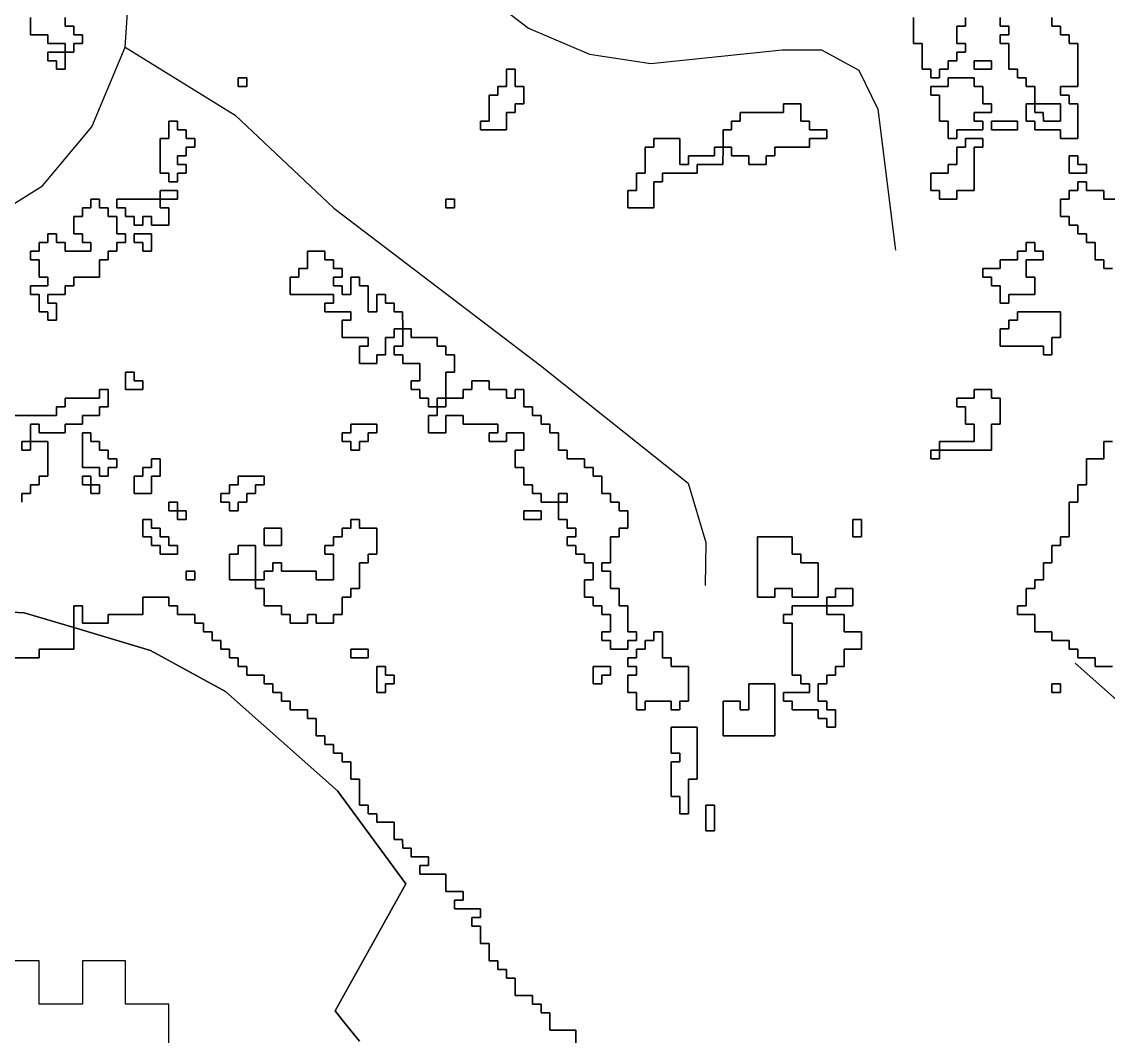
# Model space of a CAD drawing. Header units: metres. Extents: x 553506 to 563855, y 142925 to 150243.
# Drawn here: x 557438 to 557689, y 147642.6 to 147877 of the extents above; entities that cross this region are included whole.
import ezdxf

# ---------------------------------------------------------------- set-up
doc = ezdxf.new("R2010")
doc.units = ezdxf.units.M
for name, color, linetype in [('C-FLOOD_ZONE_3', 150, 'Continuous'), ('C-ROADS', 33, 'Continuous'), ('C-WATERWAYS', 5, 'Continuous')]:
    doc.layers.add(name, color=color, linetype=linetype)

msp = doc.modelspace()

# ---------------------------------------------------------------- linework, layer by layer
at = {"layer": 'C-FLOOD_ZONE_3'}
for points in [[(557440.0006, 147878.0006), (557440.001, 147876), (557440.001, 147874.001), (557444.0006, 147874.0006), (557444.001, 147872.001), (557448.0006, 147872.0006), (557448, 147870), (557449.999, 147870.001), (557449.9994, 147872.0006), (557451.999, 147872.001), (557451.999, 147872.001), (557451.999, 147873.999), (557449.9994, 147873.9994), (557449.999, 147875.999), (557447.9994, 147875.9994), (557447.999, 147877.999)], [(557447.999, 147877.999), (557447.9994, 147875.9994), (557449.999, 147875.999), (557449.9994, 147873.9994), (557451.999, 147873.999), (557451.999, 147872.001), (557449.9994, 147872.0006), (557449.999, 147870.001), (557448, 147870), (557448.0006, 147872.0006), (557444.001, 147872.001), (557444.0006, 147874.0006), (557440.001, 147874.001), (557440.001, 147876), (557440.0006, 147878.0006)], [(557644.0006, 147878.0006), (557644.001, 147876), (557644.001, 147872.001), (557646.0006, 147872.0006), (557646.001, 147870), (557646.001, 147866.001), (557648.0006, 147866.0006), (557648.001, 147864.001), (557649.999, 147864.001), (557649.9994, 147866.0006), (557651.999, 147866.001), (557651.9994, 147868.0006), (557653.999, 147868.001), (557653.9994, 147870.0006), (557655.999, 147870.001), (557655.999, 147871.999), (557653.9994, 147871.9994), (557653.9994, 147876.0006), (557655.999, 147876.001), (557655.999, 147877.999)], [(557655.999, 147877.999), (557655.999, 147876.001), (557653.9994, 147876.0006), (557653.9994, 147871.9994), (557655.999, 147871.999), (557655.999, 147871.999), (557655.999, 147870.001), (557653.9994, 147870.0006), (557653.999, 147868.001), (557651.9994, 147868.0006), (557651.999, 147866.001), (557649.9994, 147866.0006), (557649.999, 147864.001), (557648.001, 147864.001), (557648.0006, 147866.0006), (557646.001, 147866.001), (557646.001, 147870), (557646.0006, 147872.0006), (557644.001, 147872.001), (557644.001, 147876), (557644.0006, 147878.0006)], [(557664.0006, 147878.0006), (557664.001, 147876.001), (557666.0006, 147876.0006), (557666.0006, 147873.9994), (557664.001, 147873.999), (557664.001, 147872.001), (557666.0006, 147872.0006), (557666.001, 147866.001), (557668.0006, 147866.0006), (557668.001, 147864.001), (557670.0006, 147864.0006), (557670.001, 147862.001), (557672.0006, 147862.0006), (557672, 147858), (557670.001, 147857.999), (557670.001, 147854.001), (557672.0006, 147854.0006), (557672.001, 147852.001), (557678.0006, 147852.0006), (557678.001, 147850.001), (557681.999, 147850.001), (557681.999, 147857.999), (557679.9994, 147857.9994), (557679.999, 147859.999), (557677.9994, 147859.9994), (557677.9994, 147862.0006), (557681.999, 147862.001), (557681.999, 147871.999), (557679.9994, 147871.9994), (557679.999, 147873.999), (557677.9994, 147873.9994), (557677.999, 147875.999), (557675.9994, 147875.9994), (557675.999, 147877.999)], [(557675.999, 147877.999), (557675.9994, 147875.9994), (557677.999, 147875.999), (557677.9994, 147873.9994), (557679.999, 147873.999), (557679.9994, 147871.9994), (557681.999, 147871.999), (557681.999, 147862.001), (557677.9994, 147862.0006), (557677.9994, 147859.9994), (557679.999, 147859.999), (557679.9994, 147857.9994), (557681.999, 147857.999), (557681.999, 147850.001), (557678.001, 147850.001), (557678.0006, 147852.0006), (557672.001, 147852.001), (557672.0006, 147854.0006), (557672.0006, 147854.0006), (557670.001, 147854.001), (557670.001, 147857.999), (557672, 147858), (557672.0006, 147862.0006), (557670.001, 147862.001), (557670.0006, 147864.0006), (557668.001, 147864.001), (557668.0006, 147866.0006), (557666.001, 147866.001), (557666.0006, 147872.0006), (557664.001, 147872.001), (557664.001, 147873.999), (557666.0006, 147873.9994), (557666.0006, 147876.0006), (557664.001, 147876.001), (557664.0006, 147878.0006)], [(557694.0006, 147835.9994), (557687.9994, 147835.9994), (557687.999, 147837.999), (557683.9994, 147837.9994), (557683.999, 147839.999), (557682.001, 147839.999), (557682.0006, 147837.9994), (557680.001, 147837.999), (557680.0006, 147835.9994), (557678.001, 147835.999), (557678.001, 147832.001), (557680.0006, 147832.0006), (557680.001, 147830.001), (557682.0006, 147830.0006), (557682.001, 147828.001), (557684.0006, 147828.0006), (557684.001, 147826.001), (557686.0006, 147826.0006), (557686.001, 147822.001), (557688.0006, 147822.0006), (557688.001, 147820.001), (557690.0006, 147820.0006)], [(557690.0006, 147820.0006), (557688.001, 147820.001), (557688.0006, 147822.0006), (557686.001, 147822.001), (557686.0006, 147826.0006), (557684.001, 147826.001), (557684.0006, 147828.0006), (557682.001, 147828.001), (557682.0006, 147830.0006), (557680.001, 147830.001), (557680.0006, 147832.0006), (557678.001, 147832.001), (557678.001, 147835.999), (557680.0006, 147835.9994), (557680.001, 147837.999), (557682.0006, 147837.9994), (557682.001, 147839.999), (557683.999, 147839.999), (557683.9994, 147837.9994), (557687.999, 147837.999), (557687.9994, 147835.9994), (557694.0006, 147835.9994)], [(557437.999, 147766.001), (557437.9994, 147768.0006), (557439.999, 147768.001), (557439.9994, 147770.0006), (557441.999, 147770.001), (557441.9994, 147772.0006), (557443.999, 147772.001), (557443.999, 147779.999), (557442, 147779.999), (557440, 147780), (557439.999, 147782), (557439.9994, 147784.0006), (557442.0006, 147784.0006), (557442.001, 147782.001), (557447.999, 147782.001), (557447.9994, 147784.0006), (557451.999, 147784.001), (557451.9994, 147786.0006), (557455.999, 147786.001), (557455.9994, 147788.0006), (557457.999, 147788.001), (557457.999, 147791.999), (557456.001, 147791.999), (557456.0006, 147789.9994), (557452, 147789.999), (557448.001, 147789.999), (557448.0006, 147787.9994), (557446.001, 147787.999), (557446.0006, 147785.9994), (557442, 147785.999), (557436, 147785.999)], [(557436, 147785.999), (557442, 147785.999), (557446.0006, 147785.9994), (557446.001, 147787.999), (557448.0006, 147787.9994), (557448.001, 147789.999), (557452, 147789.999), (557456.0006, 147789.9994), (557456.001, 147791.999), (557457.999, 147791.999), (557457.999, 147788.001), (557455.9994, 147788.0006), (557455.999, 147786.001), (557451.9994, 147786.0006), (557451.999, 147784.001), (557447.9994, 147784.0006), (557447.999, 147782.001), (557442.001, 147782.001), (557442.0006, 147784.0006), (557439.9994, 147784.0006), (557439.999, 147782), (557440, 147780), (557442, 147779.999), (557443.999, 147779.999), (557443.999, 147772.001), (557441.9994, 147772.0006), (557441.999, 147770.001), (557439.9994, 147770.0006), (557439.999, 147768.001), (557437.9994, 147768.0006), (557437.999, 147766.001)], [(557690, 147779.999), (557688.001, 147779.999), (557688.0006, 147775.9994), (557684.001, 147775.999), (557684.0006, 147769.9994), (557682.001, 147769.999), (557682.0006, 147765.9994), (557680.001, 147765.999), (557680.001, 147764), (557680.001, 147762), (557680.0006, 147757.9994), (557678.001, 147757.999), (557678.0006, 147755.9994), (557676.001, 147755.999), (557676.001, 147754), (557676.0006, 147751.9994), (557674.001, 147751.999), (557674.001, 147750), (557674.0006, 147747.9994), (557672.001, 147747.999), (557672.0006, 147745.9994), (557670.001, 147745.999), (557670.0006, 147741.9994), (557668.001, 147741.999), (557668.001, 147740.001), (557670, 147740.001), (557672.0006, 147740.0006), (557672.001, 147738), (557672.001, 147736.001), (557674, 147736.001), (557676.0006, 147736.0006), (557676.001, 147734.001), (557680.0006, 147734.0006), (557680.001, 147732.001), (557682.0006, 147732.0006), (557682.001, 147730.001), (557686.0006, 147730.0006), (557686.001, 147728.001), (557688, 147728.001), (557690.0006, 147728.0006)], [(557690.0006, 147728.0006), (557688, 147728.001), (557686.001, 147728.001), (557686.0006, 147730.0006), (557682.001, 147730.001), (557682.0006, 147732.0006), (557680.001, 147732.001), (557680.0006, 147734.0006), (557676.001, 147734.001), (557676.0006, 147736.0006), (557674, 147736.001), (557672.001, 147736.001), (557672.001, 147738), (557672.0006, 147740.0006), (557670, 147740.001), (557668.001, 147740.001), (557668.001, 147741.999), (557670.0006, 147741.9994), (557670.001, 147745.999), (557672.0006, 147745.9994), (557672.001, 147747.999), (557674.0006, 147747.9994), (557674.001, 147750), (557674.001, 147751.999), (557676.0006, 147751.9994), (557676.001, 147754), (557676.001, 147755.999), (557678.0006, 147755.9994), (557678.001, 147757.999), (557680.0006, 147757.9994), (557680.001, 147762), (557680.001, 147764), (557680.001, 147765.999), (557682.0006, 147765.9994), (557682.001, 147769.999), (557684.0006, 147769.9994), (557684.001, 147775.999), (557688.0006, 147775.9994), (557688.001, 147779.999), (557690, 147779.999)], [(557565.9994, 147639.9994), (557565.999, 147643.999), (557559.9994, 147643.9994), (557559.999, 147647.999), (557557.9994, 147647.9994), (557557.999, 147649.999), (557555.9994, 147649.9994), (557555.999, 147651.999), (557551.9994, 147651.9994), (557551.999, 147655.999), (557549.9994, 147655.9994), (557549.999, 147657.999), (557547.9994, 147657.9994), (557547.999, 147659.999), (557545.9994, 147659.9994), (557545.999, 147663.999), (557543.9994, 147663.9994), (557543.999, 147667.999), (557541.9994, 147667.9994), (557541.9994, 147670.0006), (557543.999, 147670.001), (557543.999, 147671.999), (557537.9994, 147671.9994), (557537.9994, 147674.0006), (557539.999, 147674.001), (557539.999, 147675.999), (557535.9994, 147675.9994), (557535.999, 147679.999), (557529.9994, 147679.9994), (557529.9994, 147682.0006), (557531.999, 147682.001), (557531.999, 147683.999), (557527.9994, 147683.9994), (557527.999, 147685.999), (557525.9994, 147685.9994), (557525.999, 147687.999), (557523.9994, 147687.9994), (557523.999, 147691.999), (557519.9994, 147691.9994), (557519.999, 147693.999), (557517.9994, 147693.9994), (557517.999, 147695.999), (557515.9994, 147695.9994), (557515.999, 147701.999), (557513.9994, 147701.9994), (557513.999, 147705.999), (557511.9994, 147705.9994), (557511.999, 147707.999), (557509.9994, 147707.9994), (557509.999, 147709.999), (557507.9994, 147709.9994), (557507.999, 147711.999), (557505.9994, 147711.9994), (557505.999, 147715.999), (557503.9994, 147715.9994), (557503.999, 147717.999), (557499.9994, 147717.9994), (557499.999, 147719.999), (557497.9994, 147719.9994), (557497.999, 147721.999), (557495.9994, 147721.9994), (557495.999, 147723.999), (557493.9994, 147723.9994), (557493.999, 147725.999), (557489.9994, 147725.9994), (557489.999, 147727.999), (557487.9994, 147727.9994), (557487.999, 147729.999), (557485.9994, 147729.9994), (557485.999, 147731.999), (557483.9994, 147731.9994), (557483.999, 147733.999), (557481.9994, 147733.9994), (557481.999, 147735.999), (557479.9994, 147735.9994), (557479.999, 147737.999), (557477.9994, 147737.9994), (557477.999, 147739.999), (557473.9994, 147739.9994), (557473.999, 147741.999), (557471.9994, 147741.9994), (557471.999, 147743.999), (557466.001, 147743.999), (557466.0006, 147739.9994), (557458.001, 147739.999), (557458.0006, 147737.9994), (557451.9994, 147737.9994), (557451.999, 147741.999), (557450.001, 147741.999), (557450.001, 147737.0267), (557438.59, 147740.43), (557427.999, 147740.9541)], [(557516, 147641.3978), (557513.9183, 147644), (557512, 147646.3978), (557510.3807, 147648.4219), (557512, 147651.3324), (557513.4842, 147654), (557515.7097, 147658), (557526.7105, 147677.7725), (557510.98, 147699.26), (557485.04, 147722.24), (557467.76, 147731.73), (557450.001, 147737.0267), (557450.001, 147741.999), (557451.999, 147741.999), (557451.9994, 147737.9994), (557458.0006, 147737.9994), (557458.001, 147739.999), (557466.0006, 147739.9994), (557466.001, 147743.999), (557471.999, 147743.999), (557471.9994, 147741.9994), (557473.999, 147741.999), (557473.9994, 147739.9994), (557477.999, 147739.999), (557477.9994, 147737.9994), (557479.999, 147737.999), (557479.9994, 147735.9994), (557481.999, 147735.999), (557481.9994, 147733.9994), (557483.999, 147733.999), (557483.9994, 147731.9994), (557485.999, 147731.999), (557485.9994, 147729.9994), (557487.999, 147729.999), (557487.9994, 147727.9994), (557489.999, 147727.999), (557489.9994, 147725.9994), (557493.999, 147725.999), (557493.9994, 147723.9994), (557495.999, 147723.999), (557495.9994, 147721.9994), (557497.999, 147721.999), (557497.9994, 147719.9994), (557499.999, 147719.999), (557499.9994, 147717.9994), (557503.999, 147717.999), (557503.9994, 147715.9994), (557505.999, 147715.999), (557505.9994, 147711.9994), (557507.999, 147711.999), (557507.9994, 147709.9994), (557509.999, 147709.999), (557509.9994, 147707.9994), (557511.999, 147707.999), (557511.9994, 147705.9994), (557513.999, 147705.999), (557513.9994, 147701.9994), (557515.999, 147701.999), (557515.9994, 147695.9994), (557517.999, 147695.999), (557517.9994, 147693.9994), (557519.999, 147693.999), (557519.9994, 147691.9994), (557523.999, 147691.999), (557523.9994, 147687.9994), (557525.999, 147687.999), (557525.9994, 147685.9994), (557527.999, 147685.999), (557527.9994, 147683.9994), (557531.999, 147683.999), (557531.999, 147682.001), (557529.9994, 147682.0006), (557529.9994, 147679.9994), (557535.999, 147679.999), (557535.9994, 147675.9994), (557539.999, 147675.999), (557539.999, 147674.001), (557537.9994, 147674.0006), (557537.9994, 147671.9994), (557543.999, 147671.999), (557543.999, 147670.001), (557541.9994, 147670.0006), (557541.9994, 147667.9994), (557543.999, 147667.999), (557543.9994, 147663.9994), (557545.999, 147663.999), (557545.9994, 147659.9994), (557547.999, 147659.999), (557547.9994, 147657.9994), (557549.999, 147657.999), (557549.9994, 147655.9994), (557551.999, 147655.999), (557551.9994, 147651.9994), (557555.999, 147651.999), (557555.9994, 147649.9994), (557557.999, 147649.999), (557557.9994, 147647.9994), (557559.999, 147647.999), (557559.9994, 147643.9994), (557565.999, 147643.999), (557565.9994, 147639.9994)], [(557431.9994, 147729.9994), (557442.0006, 147729.9994), (557442.001, 147731.999), (557450.0006, 147731.9994), (557450.001, 147737.0267), (557467.76, 147731.73), (557485.04, 147722.24), (557510.98, 147699.26), (557526.7105, 147677.7725), (557515.7097, 147658), (557513.4842, 147654), (557512, 147651.3324), (557510.3807, 147648.4219), (557512, 147646.3978), (557513.9183, 147644), (557516, 147641.3978)], [(557472, 147630), (557472, 147650), (557462, 147650), (557462, 147660), (557452, 147660), (557452, 147650), (557442, 147650), (557442, 147660), (557432, 147660)]]:
    msp.add_lwpolyline(points, dxfattribs=at)
for points in [[(557444.001, 147869.999), (557444.001, 147868.001), (557446.0006, 147868.0006), (557446.001, 147866.001), (557447.999, 147866.001), (557448, 147870), (557444.001, 147869.999)], [(557444.001, 147869.999), (557448, 147870), (557447.999, 147866.001), (557446.001, 147866.001), (557446.0006, 147868.0006), (557444.001, 147868.001), (557444.001, 147869.999)], [(557658.001, 147867.999), (557658.001, 147866.001), (557660, 147866.001), (557661.999, 147866.001), (557661.999, 147867.999), (557658.001, 147867.999)], [(557661.999, 147867.999), (557661.999, 147866.001), (557660, 147866.001), (557658.001, 147866.001), (557658.001, 147867.999), (557661.999, 147867.999)], [(557551.9994, 147858.0006), (557553.999, 147858.001), (557553.999, 147860), (557553.999, 147861.999), (557551.9994, 147861.9994), (557551.999, 147865.999), (557550.001, 147865.999), (557550.001, 147864), (557550.0006, 147861.9994), (557548.001, 147861.999), (557548.0006, 147859.9994), (557546.001, 147859.999), (557546.001, 147856), (557546.0006, 147853.9994), (557544.001, 147853.999), (557544.001, 147852.001), (557549.999, 147852.001), (557549.9994, 147856.0006), (557551.999, 147856.001), (557551.9994, 147858.0006)], [(557550.001, 147865.999), (557551.999, 147865.999), (557551.9994, 147861.9994), (557553.999, 147861.999), (557553.999, 147860), (557553.999, 147858.001), (557551.9994, 147858.0006), (557551.999, 147856.001), (557549.9994, 147856.0006), (557549.999, 147852.001), (557544.001, 147852.001), (557544.001, 147853.999), (557546.0006, 147853.9994), (557546.001, 147856), (557546.001, 147859.999), (557548.0006, 147859.9994), (557548.001, 147861.999), (557550.0006, 147861.9994), (557550.001, 147864), (557550.001, 147865.999)], [(557488.001, 147862.001), (557489.999, 147862.001), (557489.999, 147863.999), (557488.001, 147863.999), (557488.001, 147862.001)], [(557488.001, 147862.001), (557488.001, 147863.999), (557489.999, 147863.999), (557489.999, 147862.001), (557488.001, 147862.001)], [(557652.0006, 147854.0006), (557652.001, 147850.001), (557653.999, 147850.001), (557653.9994, 147852.0006), (557659.999, 147852.001), (557659.999, 147853.999), (557657.9994, 147853.9994), (557657.9994, 147856.0006), (557661.999, 147856.001), (557661.999, 147857.999), (557659.9994, 147857.9994), (557659.999, 147861.999), (557657.9994, 147861.9994), (557657.999, 147863.999), (557652.001, 147863.999), (557652.0006, 147861.9994), (557648.001, 147861.999), (557648.001, 147860.001), (557650.0006, 147860.0006), (557650.001, 147854.001), (557652.0006, 147854.0006)], [(557659.999, 147852.001), (557653.9994, 147852.0006), (557653.999, 147850.001), (557652.001, 147850.001), (557652.0006, 147854.0006), (557650.001, 147854.001), (557650.0006, 147860.0006), (557648.001, 147860.001), (557648.001, 147861.999), (557652.0006, 147861.9994), (557652.001, 147863.999), (557657.999, 147863.999), (557657.9994, 147861.9994), (557659.999, 147861.999), (557659.9994, 147857.9994), (557661.999, 147857.999), (557661.999, 147856.001), (557657.9994, 147856.0006), (557657.9994, 147853.9994), (557659.999, 147853.999), (557659.999, 147852.001)], [(557606.0006, 147846.0006), (557606.001, 147844.001), (557609.999, 147844.001), (557609.9994, 147846.0006), (557611.999, 147846.001), (557611.9994, 147848.0006), (557619.999, 147848.001), (557619.9994, 147850.0006), (557623.999, 147850.001), (557623.999, 147851.999), (557619.9994, 147851.9994), (557619.999, 147853.999), (557617.9994, 147853.9994), (557617.999, 147857.999), (557614.001, 147857.999), (557614.0006, 147855.9994), (557610, 147855.999), (557604.001, 147855.999), (557604.0006, 147853.9994), (557602.001, 147853.999), (557602.0006, 147851.9994), (557600.001, 147851.999), (557600.001, 147850), (557600, 147848), (557602.0006, 147848.0006), (557602.001, 147846.001), (557606.0006, 147846.0006)], [(557610, 147855.999), (557614.0006, 147855.9994), (557614.001, 147857.999), (557617.999, 147857.999), (557617.9994, 147853.9994), (557619.999, 147853.999), (557619.9994, 147851.9994), (557623.999, 147851.999), (557623.999, 147850.001), (557619.9994, 147850.0006), (557619.999, 147848.001), (557611.9994, 147848.0006), (557611.999, 147846.001), (557609.9994, 147846.0006), (557609.999, 147844.001), (557606.001, 147844.001), (557606.0006, 147846.0006), (557602.001, 147846.001), (557602.0006, 147848.0006), (557600, 147848), (557600.001, 147850), (557600.001, 147851.999), (557602.0006, 147851.9994), (557602.001, 147853.999), (557604.0006, 147853.9994), (557604.001, 147855.999), (557610, 147855.999)], [(557673.999, 147855.999), (557671.9994, 147855.9994), (557672, 147858), (557678.0006, 147858.0006), (557678.0006, 147853.9994), (557673.9994, 147853.9994), (557673.999, 147855.999)], [(557671.9994, 147855.9994), (557673.999, 147855.999), (557673.9994, 147853.9994), (557678.0006, 147853.9994), (557678.0006, 147858.0006), (557672, 147858), (557671.9994, 147855.9994)], [(557470.001, 147842.001), (557472.0006, 147842.0006), (557472.001, 147840.001), (557473.999, 147840.001), (557473.9994, 147842.0006), (557475.999, 147842.001), (557475.999, 147843.999), (557473.9994, 147843.9994), (557473.9994, 147846.0006), (557475.999, 147846.001), (557475.9994, 147848.0006), (557477.999, 147848.001), (557477.999, 147849.999), (557475.9994, 147849.9994), (557475.999, 147851.999), (557473.9994, 147851.9994), (557473.999, 147853.999), (557472.001, 147853.999), (557472.0006, 147849.9994), (557470.001, 147849.999), (557470.001, 147842.001)], [(557477.999, 147848.001), (557475.9994, 147848.0006), (557475.999, 147846.001), (557473.9994, 147846.0006), (557473.9994, 147843.9994), (557475.999, 147843.999), (557475.999, 147842.001), (557473.9994, 147842.0006), (557473.999, 147840.001), (557472.001, 147840.001), (557472.0006, 147842.0006), (557470.001, 147842.001), (557470.001, 147849.999), (557472.0006, 147849.9994), (557472.001, 147853.999), (557473.999, 147853.999), (557473.9994, 147851.9994), (557475.999, 147851.999), (557475.9994, 147849.9994), (557477.999, 147849.999), (557477.999, 147848.001)], [(557664, 147853.999), (557662.001, 147853.999), (557662.001, 147852.001), (557667.999, 147852.001), (557667.999, 147853.999), (557664, 147853.999)], [(557667.999, 147853.999), (557667.999, 147852.001), (557662.001, 147852.001), (557662.001, 147853.999), (557664, 147853.999), (557667.999, 147853.999)], [(557598.001, 147847.999), (557598.0006, 147845.9994), (557592.001, 147845.999), (557592.0006, 147843.9994), (557589.9994, 147843.9994), (557589.999, 147849.999), (557588, 147849.999), (557586, 147849.999), (557584.001, 147849.999), (557584.0006, 147847.9994), (557582.001, 147847.999), (557582.0006, 147841.9994), (557580.001, 147841.999), (557580.0006, 147837.9994), (557578.001, 147837.999), (557578.001, 147834.001), (557580, 147834.001), (557583.999, 147834.001), (557583.999, 147836), (557583.9994, 147840.0006), (557585.999, 147840.001), (557585.9994, 147842.0006), (557592, 147842.001), (557593.999, 147842.001), (557593.9994, 147844.0006), (557599.999, 147844.001), (557600, 147848), (557598.001, 147847.999)], [(557583.999, 147834.001), (557580, 147834.001), (557578.001, 147834.001), (557578.001, 147837.999), (557580.0006, 147837.9994), (557580.001, 147841.999), (557582.0006, 147841.9994), (557582.001, 147847.999), (557584.0006, 147847.9994), (557584.001, 147849.999), (557586, 147849.999), (557588, 147849.999), (557589.999, 147849.999), (557589.9994, 147843.9994), (557592.0006, 147843.9994), (557592.001, 147845.999), (557598.0006, 147845.9994), (557598.001, 147847.999), (557600, 147848), (557599.999, 147844.001), (557593.9994, 147844.0006), (557593.999, 147842.001), (557592, 147842.001), (557585.9994, 147842.0006), (557585.999, 147840.001), (557583.9994, 147840.0006), (557583.999, 147836), (557583.999, 147834.001)], [(557648.001, 147838.001), (557650.0006, 147838.0006), (557650.001, 147836.001), (557653.999, 147836.001), (557653.9994, 147838.0006), (557657.999, 147838.001), (557657.999, 147840), (557657.9994, 147848.0006), (557659.999, 147848.001), (557659.999, 147849.999), (557656.001, 147849.999), (557656.0006, 147847.9994), (557654.001, 147847.999), (557654.001, 147846), (557654.0006, 147843.9994), (557652.001, 147843.999), (557652.0006, 147841.9994), (557648.001, 147841.999), (557648.001, 147838.001)], [(557650.001, 147836.001), (557650.0006, 147838.0006), (557648.001, 147838.001), (557648.001, 147841.999), (557652.0006, 147841.9994), (557652.001, 147843.999), (557654.0006, 147843.9994), (557654.001, 147846), (557654.001, 147847.999), (557656.0006, 147847.9994), (557656.001, 147849.999), (557659.999, 147849.999), (557659.999, 147848.001), (557657.9994, 147848.0006), (557657.999, 147840), (557657.999, 147838.001), (557653.9994, 147838.0006), (557653.999, 147836.001), (557650.001, 147836.001)], [(557681.999, 147845.999), (557680.001, 147845.999), (557680.001, 147842.001), (557682, 147842.001), (557683.999, 147842.001), (557683.999, 147843.999), (557681.9994, 147843.9994), (557681.999, 147845.999)], [(557683.999, 147842.001), (557682, 147842.001), (557680.001, 147842.001), (557680.001, 147845.999), (557681.999, 147845.999), (557681.9994, 147843.9994), (557683.999, 147843.999), (557683.999, 147842.001)], [(557472, 147837.999), (557470.001, 147837.999), (557470, 147836), (557473.999, 147836.001), (557473.999, 147837.999), (557472, 147837.999)], [(557470.001, 147837.999), (557472, 147837.999), (557473.999, 147837.999), (557473.999, 147836.001), (557470, 147836), (557470.001, 147837.999)], [(557457.9994, 147824.0006), (557459.999, 147824.001), (557459.9994, 147826.0006), (557461.999, 147826.001), (557461.999, 147827.999), (557459.9994, 147827.9994), (557459.999, 147830), (557459.999, 147831.999), (557457.9994, 147831.9994), (557457.999, 147833.999), (557455.9994, 147833.9994), (557455.999, 147835.999), (557454.001, 147835.999), (557454.0006, 147833.9994), (557452.001, 147833.999), (557452.0006, 147831.9994), (557450.001, 147831.999), (557450.001, 147828.001), (557452.0006, 147828.0006), (557452.001, 147826.001), (557454.0006, 147826.0006), (557454.0006, 147823.9994), (557450, 147823.999), (557447.9994, 147823.9994), (557447.999, 147825.999), (557445.9994, 147825.9994), (557445.999, 147827.999), (557444.001, 147827.999), (557444.0006, 147825.9994), (557442.001, 147825.999), (557442.0006, 147823.9994), (557440.001, 147823.999), (557440.001, 147822.001), (557442.0006, 147822.0006), (557442.001, 147818.001), (557444.0006, 147818.0006), (557444.0006, 147815.9994), (557440.001, 147815.999), (557440.001, 147814.001), (557442.0006, 147814.0006), (557442.001, 147810.001), (557444.0006, 147810.0006), (557444.001, 147808.001), (557445.999, 147808.001), (557445.999, 147811.999), (557443.9994, 147811.9994), (557443.9994, 147814.0006), (557447.999, 147814.001), (557447.9994, 147816.0006), (557449.999, 147816.001), (557449.9994, 147818.0006), (557452, 147818.001), (557455.999, 147818.001), (557455.9994, 147822.0006), (557457.999, 147822.001), (557457.9994, 147824.0006)], [(557454.0006, 147823.9994), (557454.0006, 147826.0006), (557452.001, 147826.001), (557452.0006, 147828.0006), (557450.001, 147828.001), (557450.001, 147831.999), (557452.0006, 147831.9994), (557452.001, 147833.999), (557454.0006, 147833.9994), (557454.001, 147835.999), (557455.999, 147835.999), (557455.9994, 147833.9994), (557457.999, 147833.999), (557457.9994, 147831.9994), (557459.999, 147831.999), (557459.999, 147830), (557459.9994, 147827.9994), (557461.999, 147827.999), (557461.999, 147826.001), (557459.9994, 147826.0006), (557459.999, 147824.001), (557457.9994, 147824.0006), (557457.999, 147822.001), (557455.9994, 147822.0006), (557455.999, 147818.001), (557452, 147818.001), (557449.9994, 147818.0006), (557449.999, 147816.001), (557447.9994, 147816.0006), (557447.999, 147814.001), (557443.9994, 147814.0006), (557443.9994, 147811.9994), (557445.999, 147811.999), (557445.999, 147808.001), (557444.001, 147808.001), (557444.0006, 147810.0006), (557442.001, 147810.001), (557442.0006, 147814.0006), (557440.001, 147814.001), (557440.001, 147815.999), (557444.0006, 147815.9994), (557444.0006, 147818.0006), (557442.001, 147818.001), (557442.0006, 147822.0006), (557440.001, 147822.001), (557440.001, 147823.999), (557442.0006, 147823.9994), (557442.001, 147825.999), (557444.0006, 147825.9994), (557444.001, 147827.999), (557445.999, 147827.999), (557445.9994, 147825.9994), (557447.999, 147825.999), (557447.9994, 147823.9994), (557450, 147823.999), (557454.0006, 147823.9994)], [(557468, 147835.999), (557460.001, 147835.999), (557460.001, 147834.001), (557462.0006, 147834.0006), (557462.001, 147832.001), (557464.0006, 147832.0006), (557464.001, 147830.001), (557465.999, 147830.001), (557465.9994, 147832.0006), (557468.0006, 147832.0006), (557468.001, 147830.001), (557471.999, 147830.001), (557471.999, 147833.999), (557469.9994, 147833.9994), (557470, 147836), (557468, 147835.999)], [(557460.001, 147835.999), (557468, 147835.999), (557470, 147836), (557469.9994, 147833.9994), (557471.999, 147833.999), (557471.999, 147830.001), (557468.001, 147830.001), (557468.0006, 147832.0006), (557465.9994, 147832.0006), (557465.999, 147830.001), (557464.001, 147830.001), (557464.0006, 147832.0006), (557462.001, 147832.001), (557462.0006, 147834.0006), (557460.001, 147834.001), (557460.001, 147835.999)], [(557536.001, 147834.001), (557537.999, 147834.001), (557537.999, 147835.999), (557536.001, 147835.999), (557536.001, 147834.001)], [(557537.999, 147835.999), (557537.999, 147834.001), (557536.001, 147834.001), (557536.001, 147835.999), (557537.999, 147835.999)], [(557467.999, 147824.001), (557467.999, 147827.999), (557464.001, 147827.999), (557464.001, 147826.001), (557466.0006, 147826.0006), (557466.001, 147824.001), (557467.999, 147824.001)], [(557464.001, 147827.999), (557467.999, 147827.999), (557467.999, 147824.001), (557466.001, 147824.001), (557466.0006, 147826.0006), (557464.001, 147826.001), (557464.001, 147827.999)], [(557664.0006, 147816.0006), (557664.001, 147812.001), (557665.999, 147812.001), (557665.9994, 147814.0006), (557671.999, 147814.001), (557671.999, 147817.999), (557669.9994, 147817.9994), (557669.9994, 147822.0006), (557673.999, 147822.001), (557673.999, 147823.999), (557671.9994, 147823.9994), (557671.999, 147825.999), (557670.001, 147825.999), (557670.0006, 147823.9994), (557668.001, 147823.999), (557668.0006, 147821.9994), (557664.001, 147821.999), (557664.0006, 147819.9994), (557660.001, 147819.999), (557660.001, 147818.001), (557662.0006, 147818.0006), (557662.001, 147816.001), (557664.0006, 147816.0006)], [(557664.001, 147812.001), (557664.0006, 147816.0006), (557662.001, 147816.001), (557662.0006, 147818.0006), (557660.001, 147818.001), (557660.001, 147819.999), (557664.0006, 147819.9994), (557664.001, 147821.999), (557668.0006, 147821.9994), (557668.001, 147823.999), (557670.0006, 147823.9994), (557670.001, 147825.999), (557671.999, 147825.999), (557671.9994, 147823.9994), (557673.999, 147823.999), (557673.999, 147822.001), (557669.9994, 147822.0006), (557669.9994, 147817.9994), (557671.999, 147817.999), (557671.999, 147814.001), (557665.9994, 147814.0006), (557665.999, 147812.001), (557664.001, 147812.001)], [(557523.999, 147811.999), (557521.9994, 147811.9994), (557521.999, 147813.999), (557520.001, 147813.999), (557520.0006, 147809.9994), (557517.9994, 147809.9994), (557517.999, 147814), (557517.999, 147815.999), (557515.9994, 147815.9994), (557515.999, 147817.999), (557514.001, 147817.999), (557514.0006, 147813.9994), (557511.9994, 147813.9994), (557511.999, 147815.999), (557509.9994, 147815.9994), (557509.9994, 147818.0006), (557511.999, 147818.001), (557511.999, 147819.999), (557509.9994, 147819.9994), (557509.999, 147821.999), (557507.9994, 147821.9994), (557507.999, 147823.999), (557506, 147823.999), (557504.001, 147823.999), (557504.0006, 147819.9994), (557502.001, 147819.999), (557502.0006, 147817.9994), (557500.001, 147817.999), (557500.001, 147816), (557500.001, 147814.001), (557510.0006, 147814.0006), (557510.0006, 147811.9994), (557508.001, 147811.999), (557508.001, 147810.001), (557510, 147810.001), (557514.0006, 147810.0006), (557514.0006, 147807.9994), (557512.001, 147807.999), (557512.001, 147804.001), (557516, 147804.001), (557518.0006, 147804.0006), (557518.0006, 147801.9994), (557516.001, 147801.999), (557516.001, 147798.001), (557519.999, 147798.001), (557519.9994, 147800.0006), (557521.999, 147800.001), (557521.9994, 147804.0006), (557523.999, 147804.001), (557523.9994, 147806.0006), (557526, 147806), (557525.999, 147809.999), (557523.9994, 147809.9994), (557523.999, 147811.999)], [(557506, 147823.999), (557507.999, 147823.999), (557507.9994, 147821.9994), (557509.999, 147821.999), (557509.9994, 147819.9994), (557511.999, 147819.999), (557511.999, 147818.001), (557509.9994, 147818.0006), (557509.9994, 147815.9994), (557511.999, 147815.999), (557511.9994, 147813.9994), (557514.0006, 147813.9994), (557514.001, 147817.999), (557515.999, 147817.999), (557515.9994, 147815.9994), (557517.999, 147815.999), (557517.999, 147814), (557517.9994, 147809.9994), (557520.0006, 147809.9994), (557520.001, 147813.999), (557521.999, 147813.999), (557521.9994, 147811.9994), (557523.999, 147811.999), (557523.9994, 147809.9994), (557525.999, 147809.999), (557526, 147806), (557523.9994, 147806.0006), (557523.999, 147804.001), (557521.9994, 147804.0006), (557521.999, 147800.001), (557519.9994, 147800.0006), (557519.999, 147798.001), (557516.001, 147798.001), (557516.001, 147801.999), (557518.0006, 147801.9994), (557518.0006, 147804.0006), (557516, 147804.001), (557512.001, 147804.001), (557512.001, 147807.999), (557514.0006, 147807.9994), (557514.0006, 147810.0006), (557510, 147810.001), (557508.001, 147810.001), (557508.001, 147811.999), (557510.0006, 147811.9994), (557510.0006, 147814.0006), (557500.001, 147814.001), (557500.001, 147816), (557500.001, 147817.999), (557502.0006, 147817.9994), (557502.001, 147819.999), (557504.0006, 147819.9994), (557504.001, 147823.999), (557506, 147823.999)], [(557666.0006, 147805.9994), (557664.001, 147805.999), (557664.001, 147802.001), (557674.0006, 147802.0006), (557674.001, 147800.001), (557675.999, 147800.001), (557675.999, 147802), (557675.9994, 147804.0006), (557677.999, 147804.001), (557677.999, 147809.999), (557674, 147809.999), (557672, 147809.999), (557668.001, 147809.999), (557668.0006, 147807.9994), (557666.001, 147807.999), (557666.0006, 147805.9994)], [(557664.001, 147805.999), (557666.0006, 147805.9994), (557666.001, 147807.999), (557668.0006, 147807.9994), (557668.001, 147809.999), (557672, 147809.999), (557674, 147809.999), (557677.999, 147809.999), (557677.999, 147804.001), (557675.9994, 147804.0006), (557675.999, 147802), (557675.999, 147800.001), (557674.001, 147800.001), (557674.0006, 147802.0006), (557664.001, 147802.001), (557664.001, 147805.999)], [(557526.0006, 147801.9994), (557524.001, 147801.999), (557524.001, 147800.001), (557526.0006, 147800.0006), (557526.001, 147798.001), (557530.0006, 147798.0006), (557530.0006, 147793.9994), (557528.001, 147793.999), (557528.001, 147792.001), (557530.0006, 147792.0006), (557530.001, 147790.001), (557532.0006, 147790.0006), (557532.001, 147788.001), (557534, 147788), (557534.0006, 147785.9994), (557532.001, 147785.999), (557532.001, 147784), (557532.001, 147782.001), (557535.999, 147782.001), (557535.9994, 147786.0006), (557540.0006, 147786.0006), (557540.001, 147784.001), (557542, 147784.001), (557548.0006, 147784.0006), (557548.0006, 147781.9994), (557546.001, 147781.999), (557546.001, 147780.001), (557549.999, 147780.001), (557549.9994, 147782.0006), (557554.0006, 147782.0006), (557554.0006, 147777.9994), (557552.001, 147777.999), (557552.001, 147774.001), (557554.0006, 147774.0006), (557554.001, 147772), (557554.001, 147770.001), (557556.0006, 147770.0006), (557556.001, 147768.001), (557558.0006, 147768.0006), (557558.001, 147766.001), (557562, 147766), (557562.001, 147764), (557562.001, 147762.001), (557564.0006, 147762.0006), (557564.001, 147760.001), (557566.0006, 147760.0006), (557566.0006, 147757.9994), (557564.001, 147757.999), (557564.001, 147756.001), (557566.0006, 147756.0006), (557566.001, 147754.001), (557568.0006, 147754.0006), (557568.001, 147752.001), (557570.0006, 147752.0006), (557570.001, 147750), (557570.0006, 147747.9994), (557568.001, 147747.999), (557568.001, 147744.001), (557570.0006, 147744.0006), (557570.001, 147742.001), (557572.0006, 147742.0006), (557572.001, 147740.001), (557574.0006, 147740.0006), (557574.0006, 147735.9994), (557572.001, 147735.999), (557572.001, 147734.001), (557574.0006, 147734.0006), (557574.001, 147732.001), (557577.999, 147732.001), (557577.9994, 147734.0006), (557579.999, 147734.001), (557579.999, 147735.999), (557577.9994, 147735.9994), (557577.999, 147741.999), (557575.9994, 147741.9994), (557575.999, 147745.999), (557573.9994, 147745.9994), (557573.999, 147749.999), (557571.9994, 147749.9994), (557571.9994, 147752.0006), (557573.999, 147752.001), (557573.999, 147754), (557573.9994, 147758.0006), (557575.999, 147758.001), (557575.9994, 147760.0006), (557577.999, 147760.001), (557577.999, 147763.999), (557575.9994, 147763.9994), (557575.999, 147765.999), (557573.9994, 147765.9994), (557573.999, 147767.999), (557571.9994, 147767.9994), (557571.999, 147771.999), (557569.9994, 147771.9994), (557569.999, 147773.999), (557567.9994, 147773.9994), (557567.999, 147775.999), (557566, 147775.999), (557563.9994, 147775.9994), (557563.999, 147777.999), (557561.9994, 147777.9994), (557561.999, 147781.999), (557559.9994, 147781.9994), (557559.999, 147783.999), (557557.9994, 147783.9994), (557557.999, 147785.999), (557555.9994, 147785.9994), (557555.999, 147787.999), (557553.9994, 147787.9994), (557553.999, 147790), (557553.999, 147791.999), (557552.001, 147791.999), (557552.0006, 147789.9994), (557549.9994, 147789.9994), (557549.999, 147791.999), (557545.9994, 147791.9994), (557545.999, 147793.999), (557542.001, 147793.999), (557542.0006, 147791.9994), (557540.001, 147791.999), (557540.0006, 147789.9994), (557538, 147789.999), (557536, 147790), (557535.9994, 147796.0006), (557537.999, 147796.001), (557537.999, 147799.999), (557535.9994, 147799.9994), (557535.999, 147801.999), (557533.9994, 147801.9994), (557533.999, 147803.999), (557532, 147803.999), (557527.9994, 147803.9994), (557527.999, 147805.999), (557526, 147806), (557526.0006, 147801.9994)], [(557530.0006, 147792.0006), (557528.001, 147792.001), (557528.001, 147793.999), (557530.0006, 147793.9994), (557530.0006, 147798.0006), (557526.001, 147798.001), (557526.0006, 147800.0006), (557524.001, 147800.001), (557524.001, 147801.999), (557526.0006, 147801.9994), (557526, 147806), (557527.999, 147805.999), (557527.9994, 147803.9994), (557532, 147803.999), (557533.999, 147803.999), (557533.9994, 147801.9994), (557535.999, 147801.999), (557535.9994, 147799.9994), (557537.999, 147799.999), (557537.999, 147796.001), (557535.9994, 147796.0006), (557536, 147790), (557533.9994, 147790.0006), (557534, 147788), (557532.001, 147788.001), (557532.0006, 147790.0006), (557530.001, 147790.001), (557530.0006, 147792.0006)], [(557462.001, 147795.999), (557462.001, 147794), (557462.001, 147792.001), (557465.999, 147792.001), (557465.999, 147793.999), (557463.9994, 147793.9994), (557463.999, 147795.999), (557462.001, 147795.999)], [(557465.999, 147792.001), (557462.001, 147792.001), (557462.001, 147794), (557462.001, 147795.999), (557463.999, 147795.999), (557463.9994, 147793.9994), (557465.999, 147793.999), (557465.999, 147792.001)], [(557570.0006, 147752.0006), (557568.001, 147752.001), (557568.0006, 147754.0006), (557566.001, 147754.001), (557566.0006, 147756.0006), (557564.001, 147756.001), (557564.001, 147757.999), (557566.0006, 147757.9994), (557566.0006, 147760.0006), (557564.001, 147760.001), (557564.0006, 147762.0006), (557562.001, 147762.001), (557562.001, 147764), (557562, 147766), (557558.001, 147766.001), (557558.0006, 147768.0006), (557556.001, 147768.001), (557556.0006, 147770.0006), (557554.001, 147770.001), (557554.001, 147772), (557554.0006, 147774.0006), (557552.001, 147774.001), (557552.001, 147777.999), (557554.0006, 147777.9994), (557554.0006, 147782.0006), (557549.9994, 147782.0006), (557549.999, 147780.001), (557546.001, 147780.001), (557546.001, 147781.999), (557548.0006, 147781.9994), (557548.0006, 147784.0006), (557542, 147784.001), (557540.001, 147784.001), (557540.0006, 147786.0006), (557535.9994, 147786.0006), (557535.999, 147782.001), (557532.001, 147782.001), (557532.001, 147784), (557532.001, 147785.999), (557534.0006, 147785.9994), (557534, 147788), (557536.0006, 147787.9994), (557536, 147790), (557538, 147789.999), (557540.0006, 147789.9994), (557540.001, 147791.999), (557542.0006, 147791.9994), (557542.001, 147793.999), (557545.999, 147793.999), (557545.9994, 147791.9994), (557549.999, 147791.999), (557549.9994, 147789.9994), (557552.0006, 147789.9994), (557552.001, 147791.999), (557553.999, 147791.999), (557553.999, 147790), (557553.9994, 147787.9994), (557555.999, 147787.999), (557555.9994, 147785.9994), (557557.999, 147785.999), (557557.9994, 147783.9994), (557559.999, 147783.999), (557559.9994, 147781.9994), (557561.999, 147781.999), (557561.9994, 147777.9994), (557563.999, 147777.999), (557563.9994, 147775.9994), (557566, 147775.999), (557567.999, 147775.999), (557567.9994, 147773.9994), (557569.999, 147773.999), (557569.9994, 147771.9994), (557571.999, 147771.999), (557571.9994, 147767.9994), (557573.999, 147767.999), (557573.9994, 147765.9994), (557575.999, 147765.999), (557575.9994, 147763.9994), (557577.999, 147763.999), (557577.999, 147760.001), (557575.9994, 147760.0006), (557575.999, 147758.001), (557573.9994, 147758.0006), (557573.999, 147754), (557573.999, 147752.001), (557571.9994, 147752.0006), (557571.9994, 147749.9994), (557573.999, 147749.999), (557573.9994, 147745.9994), (557575.999, 147745.999), (557575.9994, 147741.9994), (557577.999, 147741.999), (557577.9994, 147735.9994), (557579.999, 147735.999), (557579.999, 147734.001), (557577.9994, 147734.0006), (557577.999, 147732.001), (557574.001, 147732.001), (557574.0006, 147734.0006), (557572.001, 147734.001), (557572.001, 147735.999), (557574.0006, 147735.9994), (557574.0006, 147740.0006), (557572.001, 147740.001), (557572.0006, 147742.0006), (557570.001, 147742.001), (557570.0006, 147744.0006), (557568.001, 147744.001), (557568.001, 147747.999), (557570.0006, 147747.9994), (557570.001, 147750), (557570.0006, 147752.0006)], [(557661.999, 147782), (557661.9994, 147784.0006), (557663.999, 147784.001), (557663.999, 147786), (557663.999, 147788), (557663.999, 147789.999), (557661.9994, 147789.9994), (557661.999, 147791.999), (557660, 147791.999), (557658.001, 147791.999), (557658.0006, 147789.9994), (557656, 147789.999), (557654.001, 147789.999), (557654.001, 147788.001), (557656.0006, 147788.0006), (557656.001, 147784.001), (557658.0006, 147784.0006), (557658.0006, 147779.9994), (557650.001, 147779.999), (557650, 147778), (557654, 147778.001), (557661.999, 147778.001), (557661.999, 147782)], [(557654.001, 147789.999), (557656, 147789.999), (557658.0006, 147789.9994), (557658.001, 147791.999), (557660, 147791.999), (557661.999, 147791.999), (557661.9994, 147789.9994), (557663.999, 147789.999), (557663.999, 147788), (557663.999, 147786), (557663.999, 147784.001), (557661.9994, 147784.0006), (557661.999, 147782), (557661.999, 147778.001), (557654, 147778.001), (557650, 147778), (557650.001, 147779.999), (557658.0006, 147779.9994), (557658.0006, 147784.0006), (557656.001, 147784.001), (557656.0006, 147788.0006), (557654.001, 147788.001), (557654.001, 147789.999)], [(557536.0006, 147787.9994), (557534, 147788), (557533.9994, 147790.0006), (557536, 147790), (557536.0006, 147787.9994)], [(557455.9994, 147777.9994), (557455.999, 147779.999), (557453.9994, 147779.9994), (557453.999, 147781.999), (557452.001, 147781.999), (557452.001, 147774.001), (557456.0006, 147774.0006), (557456.001, 147772.001), (557457.999, 147772.001), (557457.9994, 147774.0006), (557459.999, 147774.001), (557459.999, 147775.999), (557457.9994, 147775.9994), (557457.999, 147777.999), (557455.9994, 147777.9994)], [(557455.9994, 147777.9994), (557457.999, 147777.999), (557457.9994, 147775.9994), (557459.999, 147775.999), (557459.999, 147774.001), (557457.9994, 147774.0006), (557457.999, 147772.001), (557456.001, 147772.001), (557456.0006, 147774.0006), (557452.001, 147774.001), (557452.001, 147781.999), (557453.999, 147781.999), (557453.9994, 147779.9994), (557455.999, 147779.999), (557455.9994, 147777.9994)], [(557512.001, 147780.001), (557514.0006, 147780.0006), (557514.001, 147778.001), (557515.999, 147778.001), (557515.9994, 147780.0006), (557517.999, 147780.001), (557517.9994, 147782.0006), (557519.999, 147782.001), (557519.999, 147783.999), (557518, 147783.999), (557516, 147783.999), (557514.001, 147783.999), (557514.0006, 147781.9994), (557512.001, 147781.999), (557512.001, 147780.001)], [(557516, 147783.999), (557518, 147783.999), (557519.999, 147783.999), (557519.999, 147782.001), (557517.9994, 147782.0006), (557517.999, 147780.001), (557515.9994, 147780.0006), (557515.999, 147778.001), (557514.001, 147778.001), (557514.0006, 147780.0006), (557512.001, 147780.001), (557512.001, 147781.999), (557514.0006, 147781.9994), (557514.001, 147783.999), (557516, 147783.999)], [(557440, 147780), (557440.0006, 147777.9994), (557437.9994, 147777.9994), (557437.9994, 147780.0006), (557440, 147780)], [(557437.9994, 147780.0006), (557437.9994, 147777.9994), (557440.0006, 147777.9994), (557440, 147780), (557437.9994, 147780.0006)], [(557648.001, 147777.999), (557648.001, 147776.001), (557649.999, 147776.001), (557650, 147778), (557648.001, 147777.999)], [(557650, 147778), (557649.999, 147776.001), (557648.001, 147776.001), (557648.001, 147777.999), (557650, 147778)], [(557464.001, 147768.001), (557467.999, 147768.001), (557467.9994, 147772.0006), (557469.999, 147772.001), (557469.999, 147775.999), (557468.001, 147775.999), (557468.0006, 147773.9994), (557466.001, 147773.999), (557466.0006, 147771.9994), (557464.001, 147771.999), (557464.001, 147768.001)], [(557469.999, 147775.999), (557469.999, 147772.001), (557467.9994, 147772.0006), (557467.999, 147768.001), (557464.001, 147768.001), (557464.001, 147771.999), (557466.0006, 147771.9994), (557466.001, 147773.999), (557468.0006, 147773.9994), (557468.001, 147775.999), (557469.999, 147775.999)], [(557452.001, 147770.001), (557454, 147770), (557453.999, 147771.999), (557452.001, 147771.999), (557452.001, 147770.001)], [(557453.999, 147771.999), (557454, 147770), (557452.001, 147770.001), (557452.001, 147771.999), (557453.999, 147771.999)], [(557486.0006, 147767.9994), (557484.001, 147767.999), (557484.001, 147766.001), (557486.0006, 147766.0006), (557486.001, 147764.001), (557487.999, 147764.001), (557487.9994, 147766.0006), (557489.999, 147766.001), (557489.9994, 147768.0006), (557491.999, 147768.001), (557491.9994, 147770.0006), (557493.999, 147770.001), (557493.999, 147771.999), (557490, 147771.999), (557488.001, 147771.999), (557488.0006, 147769.9994), (557486.001, 147769.999), (557486.0006, 147767.9994)], [(557490, 147771.999), (557493.999, 147771.999), (557493.999, 147770.001), (557491.9994, 147770.0006), (557491.999, 147768.001), (557489.9994, 147768.0006), (557489.999, 147766.001), (557487.9994, 147766.0006), (557487.999, 147764.001), (557486.001, 147764.001), (557486.0006, 147766.0006), (557484.001, 147766.001), (557484.001, 147767.999), (557486.0006, 147767.9994), (557486.001, 147769.999), (557488.0006, 147769.9994), (557488.001, 147771.999), (557490, 147771.999)], [(557454.001, 147768.001), (557455.999, 147768.001), (557455.999, 147769.999), (557454, 147770), (557454.001, 147768.001)], [(557454.001, 147768.001), (557454, 147770), (557455.999, 147769.999), (557455.999, 147768.001), (557454.001, 147768.001)], [(557561.9994, 147768.0006), (557564.0006, 147768.0006), (557564.0006, 147765.9994), (557562, 147766), (557561.9994, 147768.0006)], [(557564.0006, 147765.9994), (557564.0006, 147768.0006), (557561.9994, 147768.0006), (557562, 147766), (557564.0006, 147765.9994)], [(557472.001, 147764.001), (557474, 147764), (557473.999, 147765.999), (557472.001, 147765.999), (557472.001, 147764.001)], [(557473.999, 147765.999), (557474, 147764), (557472.001, 147764.001), (557472.001, 147765.999), (557473.999, 147765.999)], [(557473.999, 147754.001), (557473.999, 147755.999), (557471.9994, 147755.9994), (557471.999, 147757.999), (557469.9994, 147757.9994), (557469.999, 147759.999), (557467.9994, 147759.9994), (557467.999, 147761.999), (557466.001, 147761.999), (557466.001, 147758.001), (557468.0006, 147758.0006), (557468.001, 147756.001), (557470.0006, 147756.0006), (557470.001, 147754.001), (557473.999, 147754.001)], [(557471.9994, 147755.9994), (557473.999, 147755.999), (557473.999, 147754.001), (557470.001, 147754.001), (557470.0006, 147756.0006), (557468.001, 147756.001), (557468.0006, 147758.0006), (557466.001, 147758.001), (557466.001, 147761.999), (557467.999, 147761.999), (557467.9994, 147759.9994), (557469.999, 147759.999), (557469.9994, 147757.9994), (557471.999, 147757.999), (557471.9994, 147755.9994)], [(557474.001, 147762.001), (557475.999, 147762.001), (557475.999, 147763.999), (557474, 147764), (557474.001, 147762.001)], [(557474.001, 147762.001), (557474, 147764), (557475.999, 147763.999), (557475.999, 147762.001), (557474.001, 147762.001)], [(557492.001, 147746.001), (557494.0006, 147746.0006), (557494.001, 147742.001), (557498.0006, 147742.0006), (557498.001, 147740.001), (557500.0006, 147740.0006), (557500.001, 147738.001), (557503.999, 147738.001), (557503.9994, 147740.0006), (557506.0006, 147740.0006), (557506.001, 147738.001), (557509.999, 147738.001), (557509.9994, 147740.0006), (557511.999, 147740.001), (557511.9994, 147744.0006), (557513.999, 147744.001), (557513.9994, 147746.0006), (557515.999, 147746.001), (557515.9994, 147752.0006), (557517.999, 147752.001), (557517.9994, 147754.0006), (557519.999, 147754.001), (557519.999, 147759.999), (557515.9994, 147759.9994), (557515.999, 147761.999), (557514.001, 147761.999), (557514.0006, 147759.9994), (557512.001, 147759.999), (557512.0006, 147757.9994), (557510.001, 147757.999), (557510.0006, 147755.9994), (557508.001, 147755.999), (557508.001, 147754.001), (557510.0006, 147754.0006), (557510.0006, 147747.9994), (557505.9994, 147747.9994), (557505.999, 147749.999), (557497.9994, 147749.9994), (557497.999, 147751.999), (557496.001, 147751.999), (557496.0006, 147749.9994), (557494.001, 147749.999), (557494.0006, 147747.9994), (557492, 147748), (557492.001, 147746.001)], [(557511.9994, 147744.0006), (557511.999, 147740.001), (557509.9994, 147740.0006), (557509.999, 147738.001), (557506.001, 147738.001), (557506.0006, 147740.0006), (557503.9994, 147740.0006), (557503.999, 147738.001), (557500.001, 147738.001), (557500.0006, 147740.0006), (557498.001, 147740.001), (557498.0006, 147742.0006), (557494.001, 147742.001), (557494.0006, 147746.0006), (557492.001, 147746.001), (557492, 147748), (557494.0006, 147747.9994), (557494.001, 147749.999), (557496.0006, 147749.9994), (557496.001, 147751.999), (557497.999, 147751.999), (557497.9994, 147749.9994), (557505.999, 147749.999), (557505.9994, 147747.9994), (557510.0006, 147747.9994), (557510.0006, 147754.0006), (557508.001, 147754.001), (557508.001, 147755.999), (557510.0006, 147755.9994), (557510.001, 147757.999), (557512.0006, 147757.9994), (557512.001, 147759.999), (557514.0006, 147759.9994), (557514.001, 147761.999), (557515.999, 147761.999), (557515.9994, 147759.9994), (557519.999, 147759.999), (557519.999, 147754.001), (557517.9994, 147754.0006), (557517.999, 147752.001), (557515.9994, 147752.0006), (557515.999, 147746.001), (557513.9994, 147746.0006), (557513.999, 147744.001), (557511.9994, 147744.0006)], [(557554.001, 147762.001), (557557.999, 147762.001), (557557.999, 147763.999), (557554.001, 147763.999), (557554.001, 147762.001)], [(557557.999, 147762.001), (557554.001, 147762.001), (557554.001, 147763.999), (557557.999, 147763.999), (557557.999, 147762.001)], [(557631.999, 147758.001), (557631.999, 147761.999), (557630.001, 147761.999), (557630.001, 147758.001), (557631.999, 147758.001)], [(557631.999, 147761.999), (557631.999, 147758.001), (557630.001, 147758.001), (557630.001, 147761.999), (557631.999, 147761.999)], [(557494.001, 147759.999), (557494.001, 147756.001), (557497.999, 147756.001), (557497.999, 147759.999), (557494.001, 147759.999)], [(557494.001, 147759.999), (557497.999, 147759.999), (557497.999, 147756.001), (557494.001, 147756.001), (557494.001, 147759.999)], [(557616.001, 147744.001), (557618, 147744.001), (557621.999, 147744.001), (557621.999, 147746), (557621.999, 147751.999), (557617.9994, 147751.9994), (557617.999, 147753.999), (557615.9994, 147753.9994), (557615.999, 147757.999), (557608.001, 147757.999), (557608.001, 147756), (557608.001, 147746), (557608.001, 147744.001), (557611.999, 147744.001), (557611.9994, 147746.0006), (557616.0006, 147746.0006), (557616.001, 147744.001)], [(557621.999, 147746), (557621.999, 147744.001), (557618, 147744.001), (557616.001, 147744.001), (557616.0006, 147746.0006), (557611.9994, 147746.0006), (557611.999, 147744.001), (557608.001, 147744.001), (557608.001, 147746), (557608.001, 147756), (557608.001, 147757.999), (557615.999, 147757.999), (557615.9994, 147753.9994), (557617.999, 147753.999), (557617.9994, 147751.9994), (557621.999, 147751.999), (557621.999, 147746)], [(557488.0006, 147753.9994), (557486.001, 147753.999), (557486.001, 147748.001), (557492, 147748), (557491.999, 147755.999), (557488.001, 147755.999), (557488.0006, 147753.9994)], [(557488.0006, 147753.9994), (557488.001, 147755.999), (557491.999, 147755.999), (557492, 147748), (557486.001, 147748.001), (557486.001, 147753.999), (557488.0006, 147753.9994)], [(557476.001, 147749.999), (557476.001, 147748.001), (557477.999, 147748.001), (557477.999, 147749.999), (557476.001, 147749.999)], [(557476.001, 147748.001), (557476.001, 147749.999), (557477.999, 147749.999), (557477.999, 147748.001), (557476.001, 147748.001)], [(557626.001, 147745.999), (557626.0006, 147743.9994), (557624.001, 147743.999), (557624, 147742), (557629.999, 147742.001), (557629.999, 147745.999), (557626.001, 147745.999)], [(557624.001, 147743.999), (557626.0006, 147743.9994), (557626.001, 147745.999), (557629.999, 147745.999), (557629.999, 147742.001), (557624, 147742), (557624.001, 147743.999)], [(557618, 147741.999), (557616.001, 147741.999), (557616.0006, 147739.9994), (557614.001, 147739.999), (557614.001, 147738.001), (557616.0006, 147738.0006), (557616.001, 147726.001), (557618.0006, 147726.0006), (557618.001, 147724.001), (557620.0006, 147724.0006), (557620.0006, 147721.9994), (557614.001, 147721.999), (557614.001, 147720.001), (557616.0006, 147720.0006), (557616.001, 147718.001), (557620, 147718.001), (557622.0006, 147718.0006), (557622.001, 147716.001), (557624.0006, 147716.0006), (557624.001, 147714.001), (557625.999, 147714.001), (557625.999, 147717.999), (557623.9994, 147717.9994), (557623.999, 147719.999), (557621.9994, 147719.9994), (557621.9994, 147724.0006), (557623.999, 147724.001), (557623.9994, 147726.0006), (557625.999, 147726.001), (557625.9994, 147728.0006), (557627.999, 147728.001), (557627.9994, 147732.0006), (557631.999, 147732.001), (557631.999, 147735.999), (557627.9994, 147735.9994), (557627.999, 147739.999), (557623.9994, 147739.9994), (557624, 147742), (557618, 147741.999)], [(557614.001, 147721.999), (557620.0006, 147721.9994), (557620.0006, 147724.0006), (557618.001, 147724.001), (557618.0006, 147726.0006), (557616.001, 147726.001), (557616.0006, 147738.0006), (557614.001, 147738.001), (557614.001, 147739.999), (557616.0006, 147739.9994), (557616.001, 147741.999), (557618, 147741.999), (557624, 147742), (557623.9994, 147739.9994), (557627.999, 147739.999), (557627.9994, 147735.9994), (557631.999, 147735.999), (557631.999, 147732.001), (557627.9994, 147732.0006), (557627.999, 147728.001), (557625.9994, 147728.0006), (557625.999, 147726.001), (557623.9994, 147726.0006), (557623.999, 147724.001), (557621.9994, 147724.0006), (557621.9994, 147719.9994), (557623.999, 147719.999), (557623.9994, 147717.9994), (557625.999, 147717.999), (557625.999, 147714.001), (557624.001, 147714.001), (557624.0006, 147716.0006), (557622.001, 147716.001), (557622.0006, 147718.0006), (557620, 147718.001), (557616.001, 147718.001), (557616.0006, 147720.0006), (557614.001, 147720.001), (557614.001, 147721.999)], [(557442.0006, 147729.9994), (557431.9994, 147729.9994), (557431.999, 147733.999), (557429.9994, 147733.9994), (557429.999, 147735.999), (557427.9994, 147735.9994), (557427.999, 147740.9541), (557438.59, 147740.43), (557450.001, 147737.0267), (557450.0006, 147731.9994), (557442.001, 147731.999), (557442.0006, 147729.9994)], [(557580.0006, 147729.9994), (557578.001, 147729.999), (557578.001, 147728.001), (557580.0006, 147728.0006), (557580.0006, 147725.9994), (557578.001, 147725.999), (557578.001, 147722.001), (557580.0006, 147722.0006), (557580.001, 147718.001), (557581.999, 147718.001), (557581.9994, 147720.0006), (557588.0006, 147720.0006), (557588.001, 147718.001), (557589.999, 147718.001), (557589.9994, 147720.0006), (557591.999, 147720.001), (557591.999, 147727.999), (557587.9994, 147727.9994), (557587.999, 147729.999), (557585.9994, 147729.9994), (557585.999, 147734), (557585.999, 147735.999), (557584.001, 147735.999), (557584.0006, 147733.9994), (557582.001, 147733.999), (557582.0006, 147731.9994), (557580.001, 147731.999), (557580.0006, 147729.9994)], [(557588.001, 147718.001), (557588.0006, 147720.0006), (557581.9994, 147720.0006), (557581.999, 147718.001), (557580.001, 147718.001), (557580.0006, 147722.0006), (557578.001, 147722.001), (557578.001, 147725.999), (557580.0006, 147725.9994), (557580.0006, 147728.0006), (557578.001, 147728.001), (557578.001, 147729.999), (557580.0006, 147729.9994), (557580.001, 147731.999), (557582.0006, 147731.9994), (557582.001, 147733.999), (557584.0006, 147733.9994), (557584.001, 147735.999), (557585.999, 147735.999), (557585.999, 147734), (557585.9994, 147729.9994), (557587.999, 147729.999), (557587.9994, 147727.9994), (557591.999, 147727.999), (557591.999, 147720.001), (557589.9994, 147720.0006), (557589.999, 147718.001), (557588.001, 147718.001)], [(557514.001, 147731.999), (557514.001, 147730.001), (557517.999, 147730.001), (557517.999, 147731.999), (557514.001, 147731.999)], [(557514.001, 147730.001), (557514.001, 147731.999), (557517.999, 147731.999), (557517.999, 147730.001), (557514.001, 147730.001)], [(557520.001, 147727.999), (557520.001, 147722.001), (557521.999, 147722.001), (557521.9994, 147724.0006), (557523.999, 147724.001), (557523.999, 147725.999), (557521.9994, 147725.9994), (557521.999, 147727.999), (557520.001, 147727.999)], [(557523.999, 147724.001), (557521.9994, 147724.0006), (557521.999, 147722.001), (557520.001, 147722.001), (557520.001, 147727.999), (557521.999, 147727.999), (557521.9994, 147725.9994), (557523.999, 147725.999), (557523.999, 147724.001)], [(557573.999, 147727.999), (557570.001, 147727.999), (557570.001, 147724.001), (557571.999, 147724.001), (557571.9994, 147726.0006), (557573.999, 147726.001), (557573.999, 147727.999)], [(557570.001, 147724.001), (557570.001, 147727.999), (557573.999, 147727.999), (557573.999, 147726.001), (557571.9994, 147726.0006), (557571.999, 147724.001), (557570.001, 147724.001)], [(557603.999, 147719.999), (557600.001, 147719.999), (557600.001, 147716), (557600.001, 147712.001), (557611.999, 147712.001), (557611.999, 147714), (557611.999, 147718), (557611.999, 147723.999), (557610, 147723.999), (557606.001, 147723.999), (557606.0006, 147717.9994), (557603.9994, 147717.9994), (557603.999, 147719.999)], [(557603.999, 147719.999), (557603.9994, 147717.9994), (557606.0006, 147717.9994), (557606.001, 147723.999), (557610, 147723.999), (557611.999, 147723.999), (557611.999, 147718), (557611.999, 147714), (557611.999, 147712.001), (557600.001, 147712.001), (557600.001, 147716), (557600.001, 147719.999), (557603.999, 147719.999)], [(557676.001, 147722.001), (557677.999, 147722.001), (557677.999, 147723.999), (557676.001, 147723.999), (557676.001, 147722.001)], [(557676.001, 147722.001), (557676.001, 147723.999), (557677.999, 147723.999), (557677.999, 147722.001), (557676.001, 147722.001)], [(557593.999, 147713.999), (557588.001, 147713.999), (557588.001, 147708.001), (557590.0006, 147708.0006), (557590.0006, 147705.9994), (557588.001, 147705.999), (557588.001, 147698.001), (557590.0006, 147698.0006), (557590.001, 147694.001), (557591.999, 147694.001), (557591.999, 147700), (557591.9994, 147702.0006), (557593.999, 147702.001), (557593.999, 147713.999)], [(557591.999, 147694.001), (557590.001, 147694.001), (557590.0006, 147698.0006), (557588.001, 147698.001), (557588.001, 147705.999), (557590.0006, 147705.9994), (557590.0006, 147708.0006), (557588.001, 147708.001), (557588.001, 147713.999), (557593.999, 147713.999), (557593.999, 147702.001), (557591.9994, 147702.0006), (557591.999, 147700), (557591.999, 147694.001)], [(557597.999, 147690.001), (557597.999, 147695.999), (557596.001, 147695.999), (557596.001, 147690.001), (557597.999, 147690.001)], [(557597.999, 147690.001), (557596.001, 147690.001), (557596.001, 147695.999), (557597.999, 147695.999), (557597.999, 147690.001)]]:
    msp.add_lwpolyline(points, close=True, dxfattribs=at)
at = {"layer": 'C-ROADS'}
for points in [[(557234.9557, 147829.1181), (557267.2822, 147816.1178), (557301.1443, 147809.5977), (557331.1458, 147806.5545), (557354.8998, 147810.4987), (557428.68, 147830.2666), (557442.7697, 147839.0792), (557454.1669, 147852.7063), (557461.9299, 147871.0857), (557463.2695, 147891.6945), (557463.3762, 147909.65), (557462.7726, 147948.719), (557464.3791, 148008.2789), (557466.5595, 148070.5497), (557468.193, 148092.5142), (557473.3566, 148111.7489), (557483.9295, 148135.8239), (557508.5931, 148170.9155), (557521.6058, 148190.6469)], [(557463.3762, 147909.65), (557485.5094, 147909.4382), (557504.0798, 147907.3143), (557529.7741, 147894.9359), (557555.0495, 147875.4773), (557569.1658, 147869.5108), (557583.2919, 147867.3287), (557613.648, 147870.4973), (557622.7428, 147870.5204), (557631.4164, 147865.8116), (557635.7487, 147856.7737), (557639.8811, 147824.1791)], [(557461.9299, 147871.0857), (557487.2782, 147855.4021), (557510.0988, 147833.9203), (557557.867, 147797.5333), (557591.9725, 147770.3435), (557596.0638, 147756.6237), (557595.8859, 147746.7016)]]:
    msp.add_lwpolyline(points, dxfattribs=at)
at = {"layer": 'C-WATERWAYS'}
msp.add_lwpolyline([(557681.3523, 147728.7792), (557740.153, 147676.5276), (557815.6804, 147639.4595), (557887.2399, 147577.0727), (557922.6278, 147554.443), (557978.501, 147517.7301), (558022.2909, 147473.1445), (558044.2707, 147446.397), (558070.9203, 147378.1012), (558097.412, 147349.4893), (558118.92, 147312.4325), (558129.0524, 147271.9649), (558125.619, 147201.7862), (558082.7812, 147140.5785), (558081.3973, 147118.0649), (558134.1177, 147061.9796), (558142.5394, 147041.8937), (558168.5629, 147034.9151), (558215.1989, 147001.6262), (558224.8733, 146940.8773), (558282.1634, 146892.9587)], dxfattribs=at)

doc.saveas('drawing.dxf')
